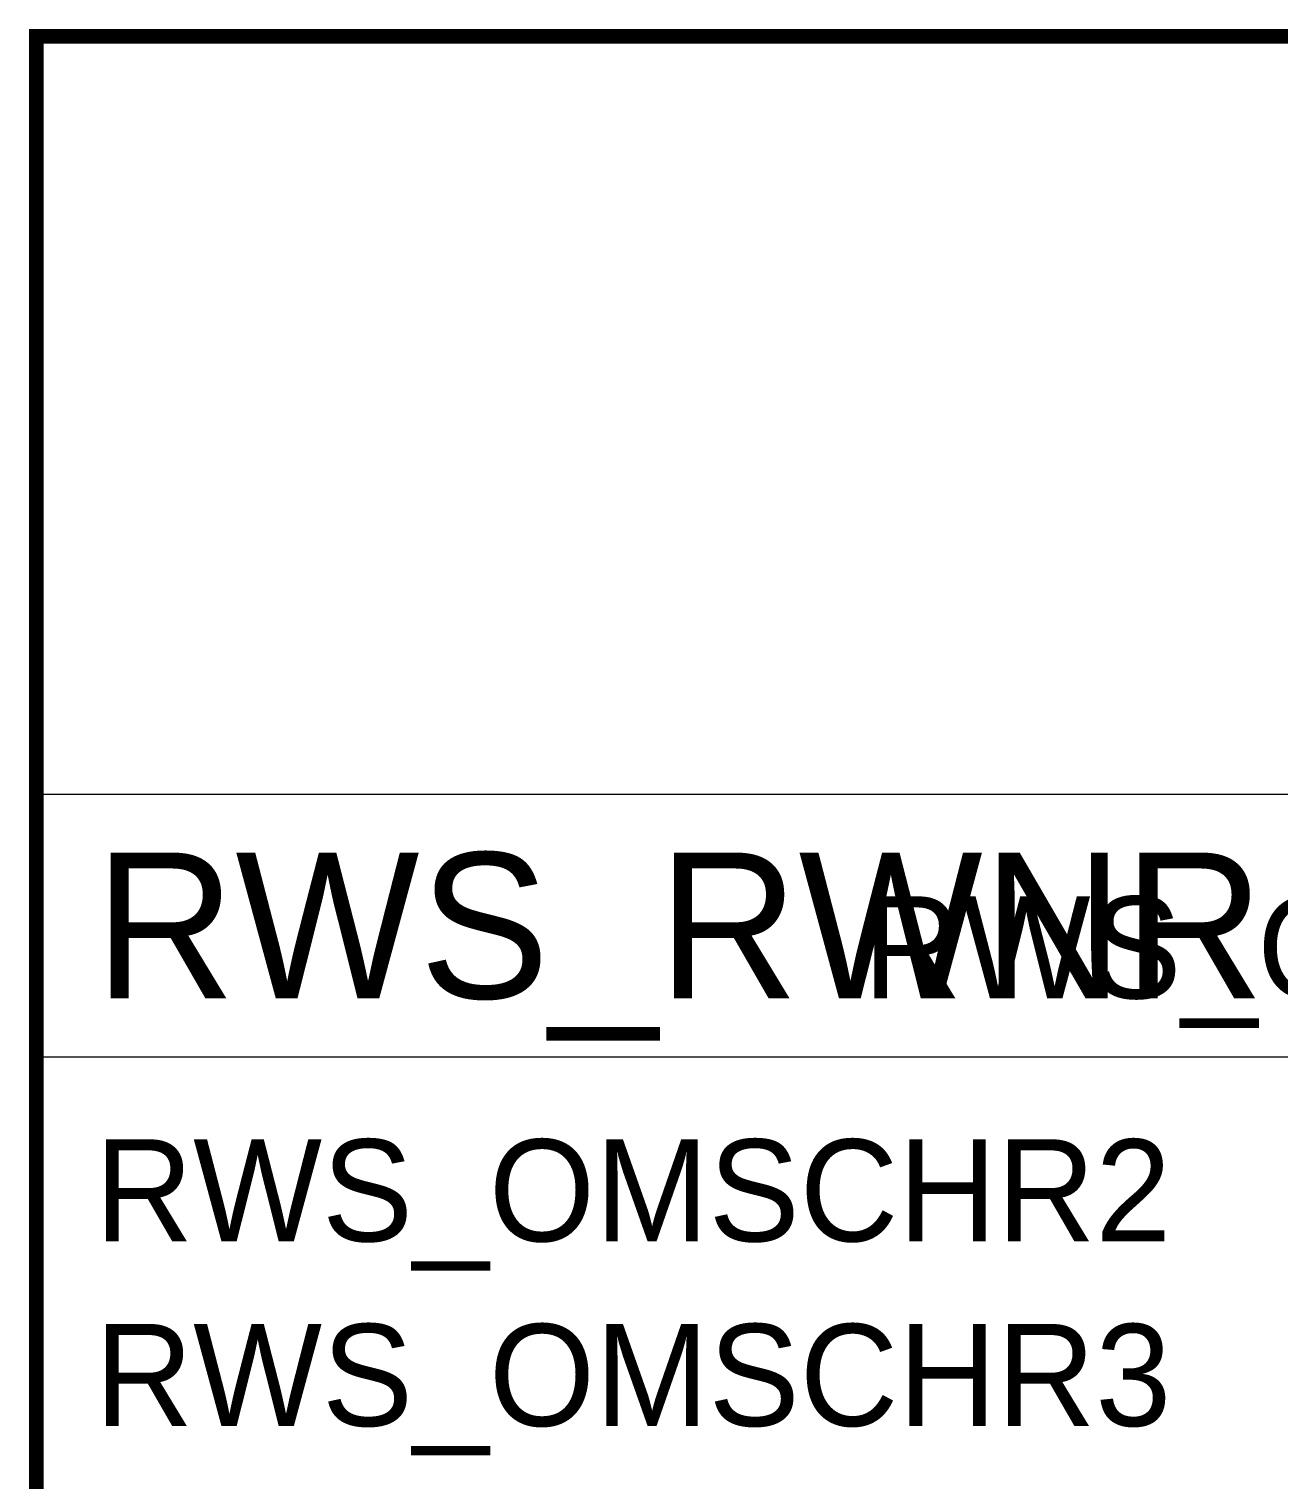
# Model space of a CAD drawing. Extents: x -170 to 15, y -9 to 95.
# Drawn here: x -170.25 to -127.35, y 45.45 to 95.25 of the extents above; entities that cross this region are included whole.
import ezdxf

# ---------------------------------------------------------------- set-up
doc = ezdxf.new("R2010")
doc.units = 0
doc.header["$MEASUREMENT"] = 0
for name, color, linetype in [('TO-XX-STEMPEL', 7, 'CONTINUOUS'), ('TO-XX-T35_1', 7, 'CONTINUOUS'), ('TO-XX-T50_1', 7, 'CONTINUOUS')]:
    doc.layers.add(name, color=color, linetype=linetype)
doc.styles.add('RTW_ISO', font='iso-rtw.shx')

msp = doc.modelspace()

# ---------------------------------------------------------------- linework, layer by layer
at = {"layer": 'TO-XX-STEMPEL'}
for p, q in [((0, 95), (-170, 95)), ((-170, 95), (-170, 0)), ((-170, 95), (-37.5, 95)), ((-0.081, 69), (-170, 69)), ((-170, 60), (-37.443, 60))]:
    msp.add_line(p, q, dxfattribs=at)
at = {"layer": 'TO-XX-STEMPEL', "const_width": 0.5, "flags": 128}
msp.add_lwpolyline([(0, 0), (0, 95), (-170, 95), (-170, 0)], dxfattribs=at)

# ---------------------------------------------------------------- texts
at = {"layer": 'TO-XX-T35_1', "style": 'RTW_ISO', "flags": 8}
for tag, p in [('RWS_OMSCHR1', (-141.64, 62)), ('RWS_OMSCHR2', (-168, 53.667)), ('RWS_OMSCHR3', (-168, 47.333))]:
    msp.add_attdef(tag, p, '', height=3.5, dxfattribs=at)
at = {"layer": 'TO-XX-T50_1', "style": 'RTW_ISO', "flags": 8}
msp.add_attdef('RWS_RWNR', (-168, 62), '', height=5, dxfattribs=at)

doc.saveas('drawing.dxf')
